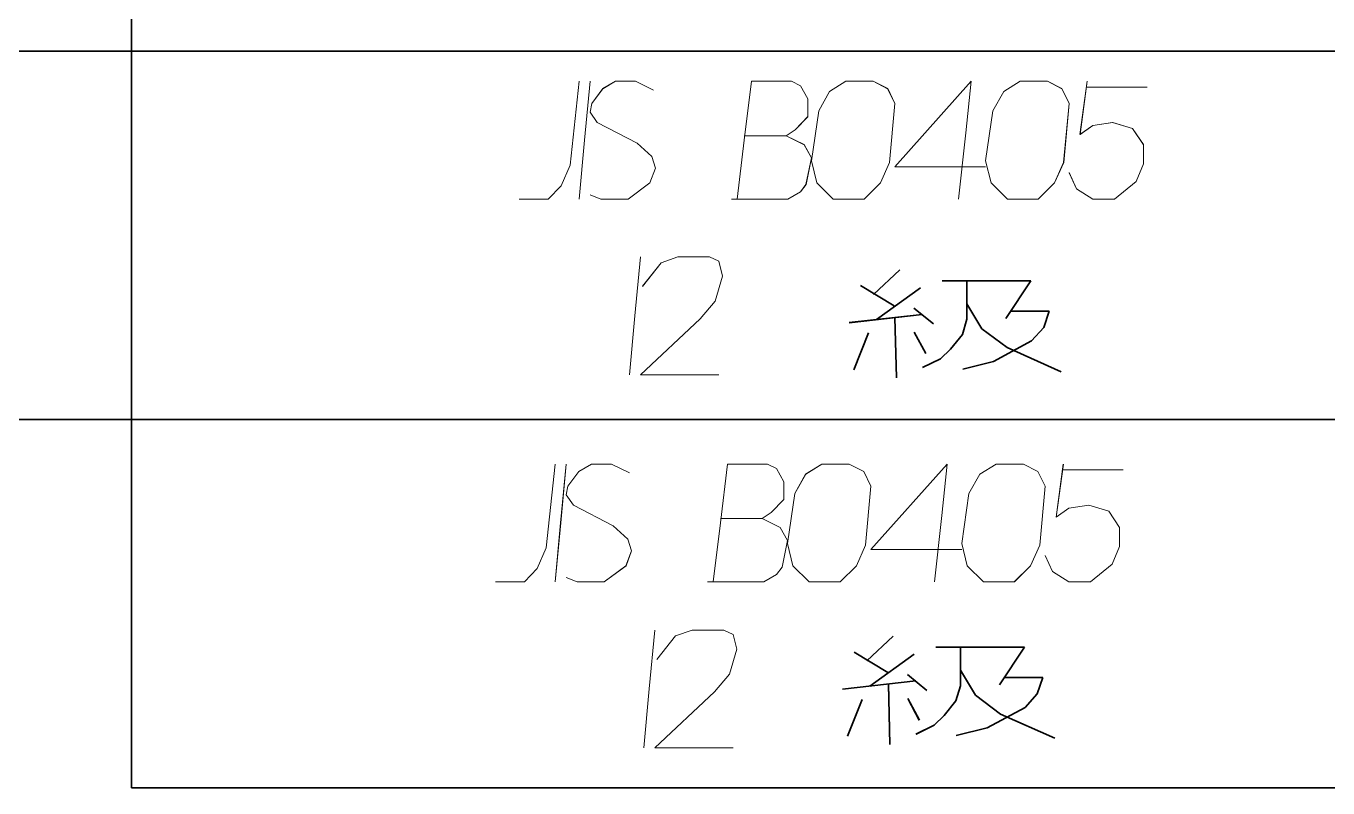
# Model space of a CAD drawing. Header units: millimetres. Extents: x 1333 to 104182, y -62616 to -5704.
# Drawn here: x 44856.6 to 44891.93, y -62550.83 to -62530.14 of the extents above; entities that cross this region are included whole.
import ezdxf

# ---------------------------------------------------------------- set-up
doc = ezdxf.new("R2010")
doc.units = ezdxf.units.MM
doc.header["$LTSCALE"] = 0.5
doc.layers.add('08', color=1, linetype='Continuous')

# ---------------------------------------------------------------- blocks, each defined once
blk = doc.blocks.new('999')
at = {"color": 7, "lineweight": 35, "ltscale": 0.375}
blk.add_line((75294.978, -11823.12), (75294.978, -11868.12), dxfattribs=at)
at = {"color": 7, "lineweight": 35}
for p, q in [((75234.978, -11853.12), (75474.978, -11853.12)), ((75234.978, -11868.12), (75294.978, -11868.12)), ((75474.978, -11868.12), (75294.978, -11868.12)), ((75294.978, -11883.12), (75354.978, -11883.12))]:
    blk.add_line(p, q, dxfattribs=at)
at = {"color": 7, "lineweight": 35, "ltscale": 0.012225}
blk.add_line((75326.245, -11862.022), (75325.173, -11863.024), dxfattribs=at)
at = {"color": 7, "lineweight": 35, "ltscale": 0.030115}
blk.add_line((75327.972, -11862.467), (75331.586, -11862.467), dxfattribs=at)
at = {"color": 7, "lineweight": 35, "ltscale": 0.013083}
for p, q in [((75328.983, -11862.467), (75328.983, -11864.037)), ((75328.721, -11877.389), (75328.721, -11878.959))]:
    blk.add_line(p, q, dxfattribs=at)
at = {"color": 7, "lineweight": 35, "ltscale": 0.015362}
for p, q in [((75331.586, -11862.467), (75330.562, -11864)), ((75331.324, -11877.389), (75330.3, -11878.922))]:
    blk.add_line(p, q, dxfattribs=at)
at = {"color": 7, "lineweight": 35, "ltscale": 0.013339}
for p, q in [((75324.654, -11862.665), (75326.024, -11863.493)), ((75324.391, -11877.587), (75325.76, -11878.415))]:
    blk.add_line(p, q, dxfattribs=at)
at = {"color": 7, "lineweight": 35, "ltscale": 0.018495}
for p, q in [((75327.096, -11862.752), (75325.296, -11864.05)), ((75326.833, -11877.674), (75325.032, -11878.972))]:
    blk.add_line(p, q, dxfattribs=at)
at = {"color": 7, "lineweight": 35, "ltscale": 0.008486}
blk.add_line((75326.825, -11863.58), (75327.615, -11864.223), dxfattribs=at)
at = {"color": 7, "lineweight": 35, "ltscale": 0.009837}
blk.add_line((75328.983, -11863.407), (75329.588, -11864.421), dxfattribs=at)
at = {"color": 7, "lineweight": 35, "ltscale": 0.013049}
for p, q in [((75330.76, -11863.704), (75332.326, -11863.704)), ((75330.498, -11878.626), (75332.064, -11878.626))]:
    blk.add_line(p, q, dxfattribs=at)
at = {"color": 7, "lineweight": 35, "ltscale": 0.005858}
blk.add_line((75332.326, -11863.704), (75332.105, -11864.371), dxfattribs=at)
at = {"color": 7, "lineweight": 35, "ltscale": 0.024924}
blk.add_line((75324.186, -11864.174), (75327.158, -11863.84), dxfattribs=at)
at = {"color": 7, "lineweight": 35, "ltscale": 0.020496}
for p, q in [((75326.047, -11863.964), (75326.109, -11866.423)), ((75325.784, -11878.886), (75325.847, -11881.345))]:
    blk.add_line(p, q, dxfattribs=at)
at = {"color": 7, "lineweight": 35, "ltscale": 0.005376}
blk.add_line((75328.983, -11864.037), (75328.798, -11864.655), dxfattribs=at)
at = {"color": 7, "lineweight": 35, "ltscale": 0.013404}
for p, q in [((75324.975, -11864.594), (75324.383, -11866.089)), ((75324.712, -11879.516), (75324.12, -11881.011))]:
    blk.add_line(p, q, dxfattribs=at)
at = {"color": 7, "lineweight": 35, "ltscale": 0.00829}
for p, q in [((75326.837, -11864.557), (75327.306, -11865.434)), ((75326.575, -11879.479), (75327.044, -11880.356))]:
    blk.add_line(p, q, dxfattribs=at)
at = {"color": 7, "lineweight": 35, "ltscale": 0.006362}
for p, q in [((75328.798, -11864.655), (75328.318, -11865.249)), ((75328.535, -11879.577), (75328.054, -11880.171))]:
    blk.add_line(p, q, dxfattribs=at)
at = {"color": 7, "lineweight": 35, "ltscale": 0.010657}
blk.add_line((75329.588, -11864.421), (75330.612, -11865.187), dxfattribs=at)
at = {"color": 7, "lineweight": 35, "ltscale": 0.006121}
blk.add_line((75332.105, -11864.371), (75331.611, -11864.915), dxfattribs=at)
at = {"color": 7, "lineweight": 35, "ltscale": 0.004731}
for p, q in [((75328.318, -11865.249), (75327.911, -11865.644)), ((75328.054, -11880.171), (75327.647, -11880.566))]:
    blk.add_line(p, q, dxfattribs=at)
at = {"color": 7, "lineweight": 35, "ltscale": 0.014638}
blk.add_line((75331.611, -11864.915), (75330.068, -11865.756), dxfattribs=at)
at = {"color": 7, "lineweight": 35, "ltscale": 0.020158}
blk.add_line((75330.612, -11865.187), (75332.819, -11866.176), dxfattribs=at)
at = {"color": 7, "lineweight": 35, "ltscale": 0.00685}
for p, q in [((75327.911, -11865.644), (75327.171, -11866.003)), ((75327.647, -11880.566), (75326.907, -11880.925))]:
    blk.add_line(p, q, dxfattribs=at)
at = {"color": 7, "lineweight": 35, "ltscale": 0.010798}
for p, q in [((75330.068, -11865.756), (75328.81, -11866.065)), ((75329.806, -11880.678), (75328.548, -11880.987))]:
    blk.add_line(p, q, dxfattribs=at)
at = {"color": 7, "lineweight": 35, "ltscale": 0.125}
blk.add_line((75294.978, -11868.12), (75294.978, -11883.12), dxfattribs=at)
at = {"color": 7, "lineweight": 35, "ltscale": 0.012234}
blk.add_line((75325.983, -11876.944), (75324.909, -11877.946), dxfattribs=at)
at = {"color": 7, "lineweight": 35, "ltscale": 0.030127}
blk.add_line((75327.709, -11877.389), (75331.324, -11877.389), dxfattribs=at)
at = {"color": 7, "lineweight": 35, "ltscale": 0.008484}
blk.add_line((75326.562, -11878.502), (75327.351, -11879.145), dxfattribs=at)
at = {"color": 7, "lineweight": 35, "ltscale": 0.009828}
blk.add_line((75328.721, -11878.329), (75329.324, -11879.342), dxfattribs=at)
at = {"color": 7, "lineweight": 35, "ltscale": 0.024936}
blk.add_line((75323.922, -11879.095), (75326.896, -11878.762), dxfattribs=at)
at = {"color": 7, "lineweight": 35, "ltscale": 0.00538}
blk.add_line((75328.721, -11878.959), (75328.535, -11879.577), dxfattribs=at)
at = {"color": 7, "lineweight": 35, "ltscale": 0.005859}
blk.add_line((75332.064, -11878.626), (75331.841, -11879.293), dxfattribs=at)
at = {"color": 7, "lineweight": 35, "ltscale": 0.010659}
blk.add_line((75329.324, -11879.342), (75330.348, -11880.109), dxfattribs=at)
at = {"color": 7, "lineweight": 35, "ltscale": 0.006123}
blk.add_line((75331.841, -11879.293), (75331.347, -11879.837), dxfattribs=at)
at = {"color": 7, "lineweight": 35, "ltscale": 0.014628}
blk.add_line((75331.347, -11879.837), (75329.806, -11880.678), dxfattribs=at)
at = {"color": 7, "lineweight": 35, "ltscale": 0.020169}
blk.add_line((75330.348, -11880.109), (75332.557, -11881.098), dxfattribs=at)
at = {"color": 7, "lineweight": 13}
for points in [[(75313.198, -11854.346), (75312.828, -11857.766), (75312.459, -11858.606), (75311.942, -11859.146), (75310.76, -11859.146)], [(75313.198, -11859.146), (75313.419, -11856.746), (75313.641, -11854.346)], [(75313.641, -11858.966), (75314.084, -11859.146), (75315.192, -11859.146), (75316.078, -11858.486), (75316.3, -11857.886), (75316.152, -11857.406), (75315.561, -11856.866), (75313.936, -11856.026), (75313.641, -11855.606), (75313.715, -11855.246), (75314.158, -11854.646), (75314.675, -11854.346), (75315.487, -11854.346), (75316.226, -11854.706)], [(75319.402, -11859.146), (75321.692, -11859.146), (75322.209, -11858.846), (75322.43, -11858.546), (75322.652, -11857.466), (75322.356, -11856.926), (75321.618, -11856.566), (75321.987, -11856.326), (75322.504, -11855.786), (75322.504, -11855.066), (75322.209, -11854.526), (75321.839, -11854.346), (75320.214, -11854.346), (75319.919, -11856.746), (75319.624, -11859.146)], [(75328.635, -11859.146), (75328.93, -11856.446), (75329.151, -11854.346), (75326.049, -11857.826), (75329.742, -11857.826)], [(75333.14, -11858.066), (75333.435, -11858.726), (75334.1, -11859.146), (75334.987, -11859.146), (75335.873, -11858.426), (75336.168, -11857.706), (75336.168, -11856.926), (75335.725, -11856.266), (75334.913, -11856.026), (75334.1, -11856.146), (75333.583, -11856.506), (75333.879, -11854.346)], [(75333.879, -11854.586), (75336.316, -11854.586)], [(75321.618, -11856.566), (75319.919, -11856.566)], [(75315.696, -11861.494), (75315.468, -11863.894), (75315.241, -11866.294)], [(75318.884, -11866.294), (75315.696, -11866.294), (75318.125, -11864.014), (75318.732, -11863.294), (75319.036, -11862.274), (75318.884, -11861.674), (75318.504, -11861.494), (75317.214, -11861.494), (75316.531, -11861.734), (75315.772, -11862.694)], [(75312.224, -11869.929), (75311.854, -11873.349), (75311.485, -11874.189), (75310.968, -11874.729), (75309.786, -11874.729)], [(75312.224, -11874.729), (75312.445, -11872.329), (75312.667, -11869.929)], [(75312.667, -11874.549), (75313.11, -11874.729), (75314.218, -11874.729), (75315.104, -11874.069), (75315.326, -11873.469), (75315.178, -11872.989), (75314.587, -11872.449), (75312.962, -11871.609), (75312.667, -11871.189), (75312.741, -11870.829), (75313.184, -11870.229), (75313.701, -11869.929), (75314.513, -11869.929), (75315.252, -11870.289)], [(75318.428, -11874.729), (75320.717, -11874.729), (75321.235, -11874.429), (75321.456, -11874.129), (75321.678, -11873.049), (75321.382, -11872.509), (75320.644, -11872.149), (75321.013, -11871.909), (75321.53, -11871.369), (75321.53, -11870.649), (75321.235, -11870.109), (75320.865, -11869.929), (75319.24, -11869.929), (75318.945, -11872.329), (75318.649, -11874.729)], [(75327.66, -11874.729), (75327.956, -11872.029), (75328.177, -11869.929), (75325.075, -11873.409), (75328.768, -11873.409)], [(75332.166, -11873.649), (75332.461, -11874.309), (75333.126, -11874.729), (75334.012, -11874.729), (75334.899, -11874.009), (75335.194, -11873.289), (75335.194, -11872.509), (75334.751, -11871.849), (75333.938, -11871.609), (75333.126, -11871.729), (75332.609, -11872.089), (75332.904, -11869.929)], [(75332.904, -11870.169), (75335.342, -11870.169)], [(75320.644, -11872.149), (75318.945, -11872.149)], [(75316.28, -11876.688), (75316.053, -11879.088), (75315.825, -11881.488)], [(75319.468, -11881.488), (75316.28, -11881.488), (75318.709, -11879.208), (75319.317, -11878.488), (75319.62, -11877.468), (75319.468, -11876.868), (75319.089, -11876.688), (75317.798, -11876.688), (75317.115, -11876.928), (75316.356, -11877.888)]]:
    blk.add_lwpolyline(points, dxfattribs=at)
for points in [[(75324.794, -11859.146), (75325.458, -11858.486), (75325.828, -11857.646), (75326.049, -11855.246), (75325.754, -11854.646), (75325.163, -11854.346), (75324.055, -11854.346), (75323.39, -11854.766), (75322.947, -11855.546), (75322.652, -11857.586), (75322.873, -11858.486), (75323.538, -11859.146)], [(75331.884, -11859.146), (75332.549, -11858.486), (75332.918, -11857.646), (75333.14, -11855.246), (75332.845, -11854.646), (75332.254, -11854.346), (75331.146, -11854.346), (75330.481, -11854.766), (75330.038, -11855.546), (75329.742, -11857.586), (75329.964, -11858.486), (75330.629, -11859.146)], [(75323.82, -11874.729), (75324.484, -11874.069), (75324.854, -11873.229), (75325.075, -11870.829), (75324.78, -11870.229), (75324.189, -11869.929), (75323.081, -11869.929), (75322.416, -11870.349), (75321.973, -11871.129), (75321.678, -11873.169), (75321.899, -11874.069), (75322.564, -11874.729)], [(75330.91, -11874.729), (75331.575, -11874.069), (75331.944, -11873.229), (75332.166, -11870.829), (75331.87, -11870.229), (75331.28, -11869.929), (75330.172, -11869.929), (75329.507, -11870.349), (75329.064, -11871.129), (75328.768, -11873.169), (75328.99, -11874.069), (75329.655, -11874.729)]]:
    blk.add_lwpolyline(points, close=True, dxfattribs=at)

msp = doc.modelspace()

# ---------------------------------------------------------------- linework, layer by layer
at = {"color": 7, "lineweight": 35, "ltscale": 0.375}
msp.add_line((44859.462, -62510.825), (44859.462, -62540.825), dxfattribs=at)
at = {"color": 7, "lineweight": 35}
for p, q in [((44819.462, -62530.825), (44979.462, -62530.825)), ((44819.462, -62540.825), (44859.462, -62540.825)), ((44979.462, -62540.825), (44859.462, -62540.825)), ((44859.462, -62550.825), (44899.462, -62550.825))]:
    msp.add_line(p, q, dxfattribs=at)
at = {"color": 7, "lineweight": 35, "ltscale": 0.012225}
msp.add_line((44880.307, -62536.76), (44879.592, -62537.428), dxfattribs=at)
at = {"color": 7, "lineweight": 35, "ltscale": 0.013339}
for p, q in [((44879.247, -62537.189), (44880.16, -62537.741)), ((44879.071, -62547.137), (44879.984, -62547.689))]:
    msp.add_line(p, q, dxfattribs=at)
at = {"color": 7, "lineweight": 35, "ltscale": 0.018495}
for p, q in [((44880.875, -62537.246), (44879.674, -62538.112)), ((44880.699, -62547.194), (44879.499, -62548.06))]:
    msp.add_line(p, q, dxfattribs=at)
at = {"color": 7, "lineweight": 35, "ltscale": 0.030115}
msp.add_line((44881.459, -62537.057), (44883.868, -62537.057), dxfattribs=at)
at = {"color": 7, "lineweight": 35, "ltscale": 0.013083}
for p, q in [((44882.132, -62537.057), (44882.132, -62538.103)), ((44881.958, -62547.005), (44881.958, -62548.051))]:
    msp.add_line(p, q, dxfattribs=at)
at = {"color": 7, "lineweight": 35, "ltscale": 0.015362}
for p, q in [((44883.868, -62537.057), (44883.185, -62538.079)), ((44883.693, -62547.005), (44883.01, -62548.027))]:
    msp.add_line(p, q, dxfattribs=at)
at = {"color": 7, "lineweight": 35, "ltscale": 0.008486}
msp.add_line((44880.694, -62537.798), (44881.22, -62538.227), dxfattribs=at)
at = {"color": 7, "lineweight": 35, "ltscale": 0.009837}
msp.add_line((44882.132, -62537.683), (44882.536, -62538.359), dxfattribs=at)
at = {"color": 7, "lineweight": 35, "ltscale": 0.013049}
for p, q in [((44883.317, -62537.881), (44884.361, -62537.881)), ((44883.142, -62547.829), (44884.186, -62547.829))]:
    msp.add_line(p, q, dxfattribs=at)
at = {"color": 7, "lineweight": 35, "ltscale": 0.005858}
msp.add_line((44884.361, -62537.881), (44884.213, -62538.326), dxfattribs=at)
at = {"color": 7, "lineweight": 35, "ltscale": 0.024924}
msp.add_line((44878.934, -62538.194), (44880.916, -62537.972), dxfattribs=at)
at = {"color": 7, "lineweight": 35, "ltscale": 0.020496}
for p, q in [((44880.175, -62538.055), (44880.216, -62539.694)), ((44880, -62548.003), (44880.042, -62549.642))]:
    msp.add_line(p, q, dxfattribs=at)
at = {"color": 7, "lineweight": 35, "ltscale": 0.005376}
msp.add_line((44882.132, -62538.103), (44882.009, -62538.515), dxfattribs=at)
at = {"color": 7, "lineweight": 35, "ltscale": 0.013404}
for p, q in [((44879.46, -62538.474), (44879.066, -62539.471)), ((44879.285, -62548.422), (44878.89, -62549.419))]:
    msp.add_line(p, q, dxfattribs=at)
at = {"color": 7, "lineweight": 35, "ltscale": 0.00829}
for p, q in [((44880.702, -62538.45), (44881.014, -62539.035)), ((44880.527, -62548.398), (44880.839, -62548.983))]:
    msp.add_line(p, q, dxfattribs=at)
at = {"color": 7, "lineweight": 35, "ltscale": 0.006362}
for p, q in [((44882.009, -62538.515), (44881.689, -62538.911)), ((44881.834, -62548.463), (44881.513, -62548.859))]:
    msp.add_line(p, q, dxfattribs=at)
at = {"color": 7, "lineweight": 35, "ltscale": 0.010657}
msp.add_line((44882.536, -62538.359), (44883.218, -62538.87), dxfattribs=at)
at = {"color": 7, "lineweight": 35, "ltscale": 0.006121}
msp.add_line((44884.213, -62538.326), (44883.884, -62538.689), dxfattribs=at)
at = {"color": 7, "lineweight": 35, "ltscale": 0.004731}
for p, q in [((44881.689, -62538.911), (44881.418, -62539.175)), ((44881.513, -62548.859), (44881.242, -62549.123))]:
    msp.add_line(p, q, dxfattribs=at)
at = {"color": 7, "lineweight": 35, "ltscale": 0.014638}
msp.add_line((44883.884, -62538.689), (44882.856, -62539.249), dxfattribs=at)
at = {"color": 7, "lineweight": 35, "ltscale": 0.020158}
msp.add_line((44883.218, -62538.87), (44884.69, -62539.529), dxfattribs=at)
at = {"color": 7, "lineweight": 35, "ltscale": 0.00685}
for p, q in [((44881.418, -62539.175), (44880.924, -62539.414)), ((44881.242, -62549.123), (44880.749, -62549.362))]:
    msp.add_line(p, q, dxfattribs=at)
at = {"color": 7, "lineweight": 35, "ltscale": 0.010798}
for p, q in [((44882.856, -62539.249), (44882.017, -62539.455)), ((44882.681, -62549.197), (44881.842, -62549.403))]:
    msp.add_line(p, q, dxfattribs=at)
at = {"color": 7, "lineweight": 35, "ltscale": 0.125}
msp.add_line((44859.462, -62540.825), (44859.462, -62550.825), dxfattribs=at)
at = {"color": 7, "lineweight": 35, "ltscale": 0.012234}
msp.add_line((44880.132, -62546.708), (44879.417, -62547.376), dxfattribs=at)
at = {"color": 7, "lineweight": 35, "ltscale": 0.030127}
msp.add_line((44881.283, -62547.005), (44883.693, -62547.005), dxfattribs=at)
at = {"color": 7, "lineweight": 35, "ltscale": 0.008484}
msp.add_line((44880.518, -62547.746), (44881.044, -62548.175), dxfattribs=at)
at = {"color": 7, "lineweight": 35, "ltscale": 0.009828}
msp.add_line((44881.958, -62547.631), (44882.36, -62548.307), dxfattribs=at)
at = {"color": 7, "lineweight": 35, "ltscale": 0.005859}
msp.add_line((44884.186, -62547.829), (44884.038, -62548.274), dxfattribs=at)
at = {"color": 7, "lineweight": 35, "ltscale": 0.024936}
msp.add_line((44878.758, -62548.142), (44880.741, -62547.92), dxfattribs=at)
at = {"color": 7, "lineweight": 35, "ltscale": 0.00538}
msp.add_line((44881.958, -62548.051), (44881.834, -62548.463), dxfattribs=at)
at = {"color": 7, "lineweight": 35, "ltscale": 0.010659}
msp.add_line((44882.36, -62548.307), (44883.043, -62548.818), dxfattribs=at)
at = {"color": 7, "lineweight": 35, "ltscale": 0.006123}
msp.add_line((44884.038, -62548.274), (44883.709, -62548.637), dxfattribs=at)
at = {"color": 7, "lineweight": 35, "ltscale": 0.014628}
msp.add_line((44883.709, -62548.637), (44882.681, -62549.197), dxfattribs=at)
at = {"color": 7, "lineweight": 35, "ltscale": 0.020169}
msp.add_line((44883.043, -62548.818), (44884.515, -62549.477), dxfattribs=at)
at = {"color": 7, "lineweight": 13}
for points in [[(44871.609, -62531.642), (44871.363, -62533.922), (44871.116, -62534.482), (44870.772, -62534.842), (44869.984, -62534.842)], [(44871.609, -62534.842), (44871.757, -62533.242), (44871.904, -62531.642)], [(44871.904, -62534.722), (44872.2, -62534.842), (44872.938, -62534.842), (44873.529, -62534.402), (44873.677, -62534.002), (44873.578, -62533.682), (44873.184, -62533.322), (44872.101, -62532.762), (44871.904, -62532.482), (44871.954, -62532.242), (44872.249, -62531.842), (44872.594, -62531.642), (44873.135, -62531.642), (44873.628, -62531.882)], [(44875.745, -62534.842), (44877.271, -62534.842), (44877.616, -62534.642), (44877.764, -62534.442), (44877.912, -62533.722), (44877.715, -62533.362), (44877.222, -62533.122), (44877.468, -62532.962), (44877.813, -62532.602), (44877.813, -62532.122), (44877.616, -62531.762), (44877.37, -62531.642), (44876.287, -62531.642), (44876.09, -62533.242), (44875.893, -62534.842)], [(44881.9, -62534.842), (44882.097, -62533.042), (44882.245, -62531.642), (44880.177, -62533.962), (44882.639, -62533.962)], [(44884.904, -62534.122), (44885.101, -62534.562), (44885.544, -62534.842), (44886.135, -62534.842), (44886.726, -62534.362), (44886.923, -62533.882), (44886.923, -62533.362), (44886.627, -62532.922), (44886.085, -62532.762), (44885.544, -62532.842), (44885.199, -62533.082), (44885.396, -62531.642)], [(44885.396, -62531.802), (44887.021, -62531.802)], [(44877.222, -62533.122), (44876.09, -62533.122)], [(44873.274, -62536.408), (44873.123, -62538.008), (44872.971, -62539.608)], [(44875.4, -62539.608), (44873.274, -62539.608), (44874.894, -62538.088), (44875.298, -62537.608), (44875.501, -62536.928), (44875.4, -62536.528), (44875.147, -62536.408), (44874.286, -62536.408), (44873.831, -62536.568), (44873.325, -62537.208)], [(44870.959, -62542.031), (44870.713, -62544.311), (44870.467, -62544.871), (44870.122, -62545.231), (44869.335, -62545.231)], [(44870.959, -62545.231), (44871.107, -62543.631), (44871.255, -62542.031)], [(44871.255, -62545.111), (44871.55, -62545.231), (44872.289, -62545.231), (44872.88, -62544.791), (44873.028, -62544.391), (44872.929, -62544.071), (44872.535, -62543.711), (44871.452, -62543.151), (44871.255, -62542.871), (44871.304, -62542.631), (44871.6, -62542.231), (44871.944, -62542.031), (44872.486, -62542.031), (44872.978, -62542.271)], [(44875.096, -62545.231), (44876.622, -62545.231), (44876.967, -62545.031), (44877.114, -62544.831), (44877.262, -62544.111), (44877.065, -62543.751), (44876.573, -62543.511), (44876.819, -62543.351), (44877.164, -62542.991), (44877.164, -62542.511), (44876.967, -62542.151), (44876.721, -62542.031), (44875.637, -62542.031), (44875.44, -62543.631), (44875.243, -62545.231)], [(44881.251, -62545.231), (44881.448, -62543.431), (44881.595, -62542.031), (44879.527, -62544.351), (44881.989, -62544.351)], [(44884.254, -62544.511), (44884.451, -62544.951), (44884.894, -62545.231), (44885.485, -62545.231), (44886.076, -62544.751), (44886.273, -62544.271), (44886.273, -62543.751), (44885.978, -62543.311), (44885.436, -62543.151), (44884.894, -62543.231), (44884.55, -62543.471), (44884.747, -62542.031)], [(44884.747, -62542.191), (44886.372, -62542.191)], [(44876.573, -62543.511), (44875.44, -62543.511)], [(44873.664, -62546.537), (44873.512, -62548.137), (44873.36, -62549.737)], [(44875.789, -62549.737), (44873.664, -62549.737), (44875.283, -62548.217), (44875.688, -62547.737), (44875.89, -62547.057), (44875.789, -62546.657), (44875.536, -62546.537), (44874.676, -62546.537), (44874.221, -62546.697), (44873.715, -62547.337)]]:
    msp.add_lwpolyline(points, dxfattribs=at)
for points in [[(44879.34, -62534.842), (44879.783, -62534.402), (44880.029, -62533.842), (44880.177, -62532.242), (44879.98, -62531.842), (44879.586, -62531.642), (44878.847, -62531.642), (44878.404, -62531.922), (44878.109, -62532.442), (44877.912, -62533.802), (44878.059, -62534.402), (44878.502, -62534.842)], [(44884.067, -62534.842), (44884.51, -62534.402), (44884.756, -62533.842), (44884.904, -62532.242), (44884.707, -62531.842), (44884.313, -62531.642), (44883.574, -62531.642), (44883.131, -62531.922), (44882.836, -62532.442), (44882.639, -62533.802), (44882.786, -62534.402), (44883.23, -62534.842)], [(44878.69, -62545.231), (44879.133, -62544.791), (44879.379, -62544.231), (44879.527, -62542.631), (44879.33, -62542.231), (44878.936, -62542.031), (44878.198, -62542.031), (44877.755, -62542.311), (44877.459, -62542.831), (44877.262, -62544.191), (44877.41, -62544.791), (44877.853, -62545.231)], [(44883.417, -62545.231), (44883.86, -62544.791), (44884.106, -62544.231), (44884.254, -62542.631), (44884.057, -62542.231), (44883.663, -62542.031), (44882.925, -62542.031), (44882.482, -62542.311), (44882.186, -62542.831), (44881.989, -62544.191), (44882.137, -62544.791), (44882.58, -62545.231)]]:
    msp.add_lwpolyline(points, close=True, dxfattribs=at)

# ---------------------------------------------------------------- block references
at = {"layer": '08', "color": 55, "xscale": 0.6666666666860692, "yscale": 0.6666666666642413, "zscale": 0.6666666666666666}
msp.add_blockref('999', (-5337.19, -54628.745), dxfattribs=at)

doc.saveas('drawing.dxf')
